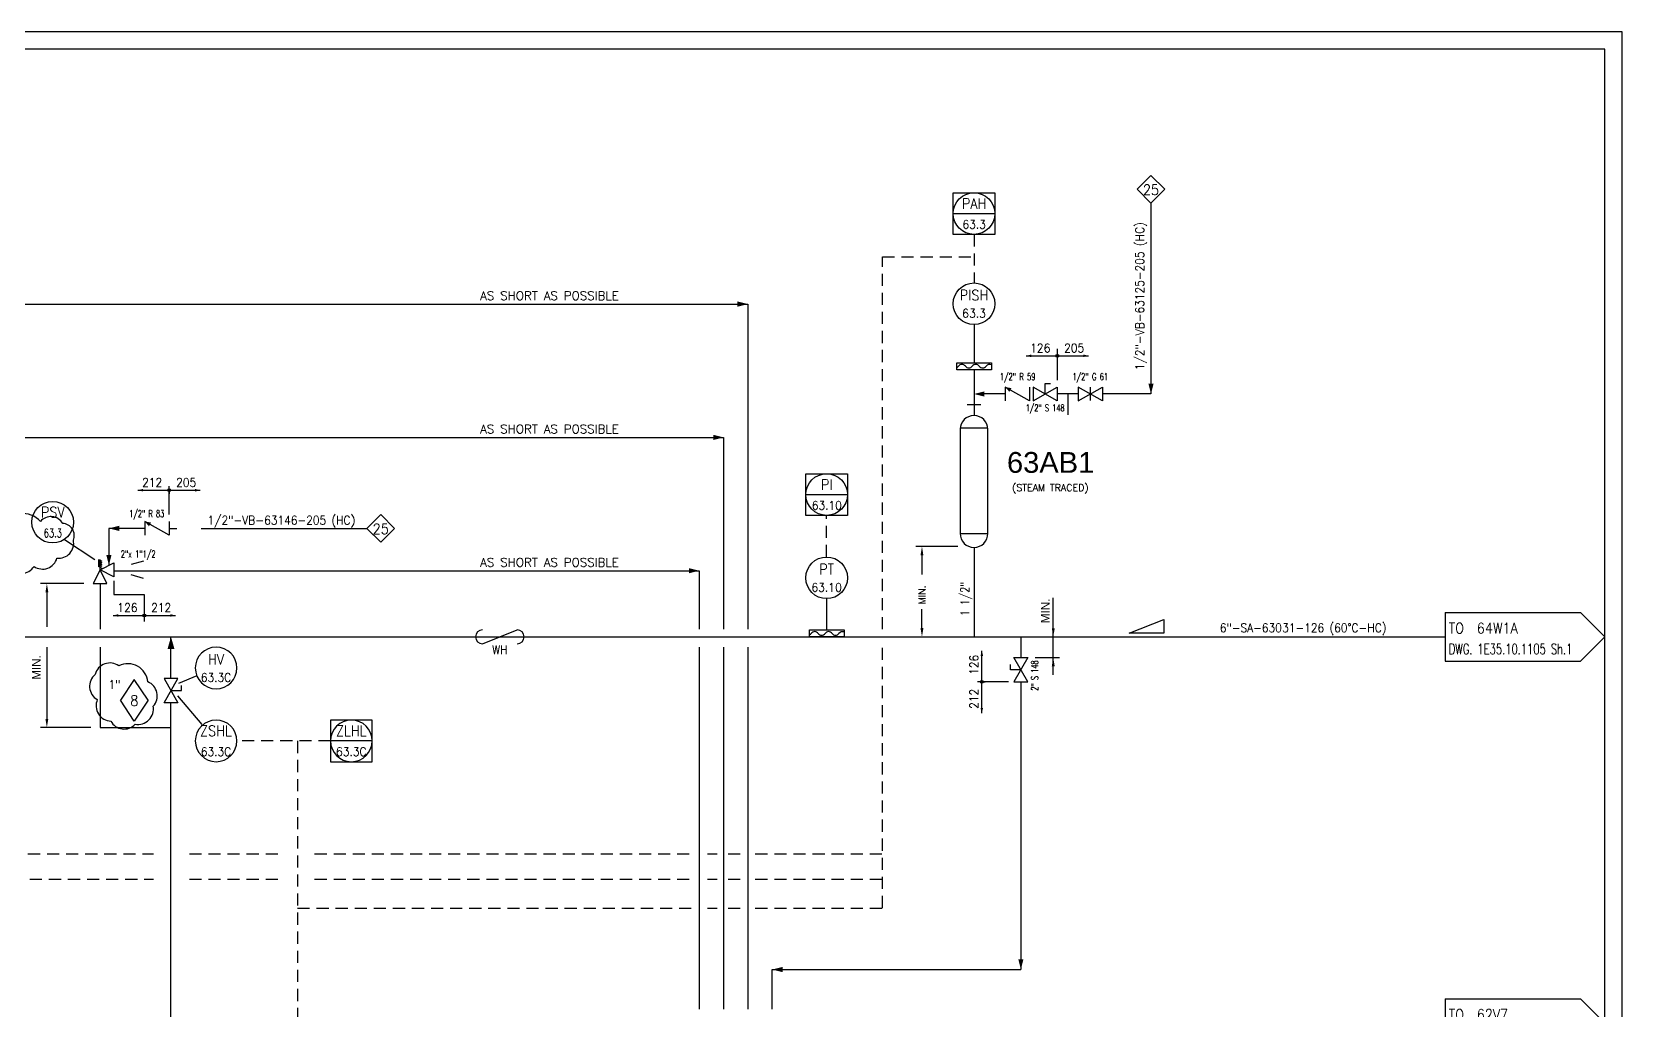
# Model space of a CAD drawing. Extents: x -19 to 128, y 0 to 68.
# Drawn here: x 82.63 to 128.47, y 39.48 to 67.68 of the extents above; entities that cross this region are included whole.
import ezdxf
from ezdxf.enums import TextEntityAlignment as Align

# ---------------------------------------------------------------- set-up
doc = ezdxf.new("R2010")
doc.units = 0
doc.header["$LTSCALE"] = 0.5
doc.header["$MEASUREMENT"] = 0
doc.linetypes.add('TRATT2', pattern=[1.1, 0.7, -0.4])
doc.layers.get('0').update_dxf_attribs({"linetype": 'CONTINUOUS'})
for name, color, linetype in [('GREEN', 92, 'CONTINUOUS'), ('NUVOLA', 6, 'CONTINUOUS'), ('RED', 1, 'CONTINUOUS'), ('S', 7, 'CONTINUOUS'), ('TRATT2', 5, 'TRATT2'), ('Y', 92, 'CONTINUOUS')]:
    doc.layers.add(name, color=color, linetype=linetype)
doc.styles.add('A6', font='arial.ttf', dxfattribs={"height": 0.6})
doc.styles.add('S2', font='SIMPLEX', dxfattribs={"height": 0.2})
doc.styles.add('S25', font='SIMPLEX', dxfattribs={"width": 0.9, "height": 0.25})
doc.styles.add('S25S', font='SIMPLEX', dxfattribs={"width": 0.7, "height": 0.25})
doc.styles.add('S2S', font='SIMPLEX', dxfattribs={"width": 0.65, "height": 0.2})
doc.styles.add('S3', font='SIMPLEX', dxfattribs={"width": 0.9, "height": 0.3})
doc.styles.add('S35S', font='SIMPLEX', dxfattribs={"width": 0.5, "height": 0.35})
doc.styles.add('S3S', font='SIMPLEX', dxfattribs={"width": 0.7, "height": 0.3})

# ---------------------------------------------------------------- blocks, each defined once
blk = doc.blocks.new('FRECC1', base_point=(14, 17))
blk.add_solid([(14, 17), (14.3, 17.075), (14.3, 16.925)])
blk = doc.blocks.new('R2', base_point=(69, 41))
at = {"layer": 'S'}
for p, q in [((69, 41.2), (69, 40.8)), ((69.7, 40.8), (69, 41.2)), ((69.7, 41.2), (69.7, 40.8))]:
    blk.add_line(p, q, dxfattribs=at)
blk.add_solid([(69, 41.2), (69.181, 41.167), (69.119, 41.059)], dxfattribs=at)
at = {"layer": 'S', "style": 'S2', "width": 0.7}
for p in [(69.357, 41.396), (69.357, 40.502)]:
    blk.add_attdef('R', text='', height=0.2, dxfattribs=at).set_placement(p, align=Align.CENTER)
blk = doc.blocks.new('G', base_point=(69, 41))
at = {"layer": 'S'}
for p, q in [((69, 41.2), (69, 40.8)), ((69, 40.8), (69.7, 41.2)), ((69.7, 40.8), (69, 41.2)), ((69.348, 41.194), (69.348, 40.807)), ((69.7, 41.2), (69.7, 40.8))]:
    blk.add_line(p, q, dxfattribs=at)
at = {"layer": 'S', "style": 'S2', "width": 0.7}
for p in [(69.349, 41.396), (69.349, 40.502)]:
    blk.add_attdef('G', text='', height=0.2, dxfattribs=at).set_placement(p, align=Align.CENTER)
blk = doc.blocks.new('NOMEN', base_point=(35, 22))
for p, q in [((35, 22.8), (34.6, 22.4)), ((35.4, 22.4), (35, 22.8)), ((34.6, 22.4), (35, 22)), ((35, 22), (35.4, 22.4))]:
    blk.add_line(p, q)
at = {"style": 'S3', "width": 0.9}
blk.add_attdef('1', text='', height=0.3, dxfattribs=at).set_placement((35, 22.236), align=Align.CENTER)
blk = doc.blocks.new('CAMBCLAS', base_point=(70.2, 40.9))
at = {"layer": 'S'}
for p, q in [((69.3, 41), (71.1, 41)), ((70.2, 41), (70.2, 40.9))]:
    blk.add_line(p, q, dxfattribs=at)
blk.add_circle((70.2, 41), 0.0397, dxfattribs=at)
at = {"layer": 'S', "yscale": 0.5, "zscale": 0.5}
for p, xscale in [((69.3, 41), 0.5), ((71.1, 41), -0.5)]:
    blk.add_blockref('FRECC1', p, dxfattribs=dict(at, xscale=xscale))
at = {"layer": 'S', "style": 'S25', "width": 0.9}
blk.add_attdef('1', text='', height=0.25, dxfattribs=at).set_placement((70, 41.1), align=Align.RIGHT)
blk.add_attdef('2', (70.4, 41.1), '', height=0.25, dxfattribs=at)
blk = doc.blocks.new('STRUM', base_point=(33, 38))
blk.add_circle((33, 38), 0.6)
at = {"width": 0.9}
for tag, height, style, p in [('2', 0.3, 'S3', (33, 38.1)), ('1', 0.25, 'S25', (33, 37.6))]:
    blk.add_attdef(tag, text='', height=height, dxfattribs=dict(at, style=style)).set_placement(p, align=Align.CENTER)
blk = doc.blocks.new('MEMBRANA', base_point=(69.5, 41))
at = {"layer": 'S'}
for p, q in [((69, 41), (69, 41.2)), ((69, 41.2), (70, 41.2)), ((70, 41), (69, 41)), ((70, 41.2), (70, 41))]:
    blk.add_line(p, q, dxfattribs=at)
for centre, start, end in [((68.95, 41.175), 293.5782, 323.1301), ((69.15, 41.025), 36.8699, 143.1301), ((69.35, 41.175), 216.8699, 323.1301), ((69.55, 41.025), 36.8699, 143.1301), ((69.75, 41.175), 216.8699, 323.1301), ((69.95, 41.025), 68.1986, 143.1301)]:
    blk.add_arc(centre, 0.125, start, end, dxfattribs=at)
blk = doc.blocks.new('STRUMC')
blk.add_line((-0.6, 0), (0.6, 0))
blk.add_lwpolyline([(-0.6, 0.6), (0.6, 0.6), (0.6, -0.6), (-0.6, -0.6), (-0.6, 0.6)])
blk.add_circle((0, 0), 0.6)
at = {"style": 'S2'}
for tag, p in [('3', (0.8, 0.4)), ('4', (0.8, 0.1))]:
    blk.add_attdef(tag, p, '', height=0.2, dxfattribs=at)
at = {"style": 'S3', "width": 0.9}
blk.add_attdef('2', text='', height=0.3, dxfattribs=at).set_placement((0.005, 0.139), align=Align.CENTER)
at = {"layer": 'S', "style": 'S25', "width": 0.9}
blk.add_attdef('1', text='', height=0.25, dxfattribs=at).set_placement((0.005, -0.436), align=Align.CENTER)
blk = doc.blocks.new('S', base_point=(68, 41))
at = {"layer": 'S'}
for p, q in [((68.35, 41.3), (68.5, 41.3)), ((68.35, 41), (68.35, 41.3)), ((68, 41.2), (68, 40.8)), ((68.7, 40.8), (68, 41.2)), ((68, 40.8), (68.7, 41.2)), ((68.7, 41.2), (68.7, 40.8))]:
    blk.add_line(p, q, dxfattribs=at)
at = {"layer": 'S', "style": 'S2', "width": 0.7}
for p in [(68.35, 41.4), (68.35, 40.5)]:
    blk.add_attdef('S', text='', height=0.2, dxfattribs=at).set_placement(p, align=Align.CENTER)
blk = doc.blocks.new('LOSAND')
for p, q in [((-4.6, 0.7), (-0.7, 0.7)), ((-4.6, 0.7), (-4.6, -0.7)), ((-0.7, 0.7), (0, 0)), ((0, 0), (-0.7, -0.7)), ((-4.6, -0.7), (-0.7, -0.7))]:
    blk.add_line(p, q)
at = {"layer": 'S'}
for tag, p, height, style, width in [('3', (-4.5, 0.1), 0.35, 'S35S', 0.5), ('1', (-4.5, 0.1), 0.3, 'S3', 0.9), ('4', (-4.5, -0.5), 0.35, 'S35S', 0.5), ('2', (-4.5, -0.5), 0.3, 'S3', 0.9)]:
    blk.add_attdef(tag, p, '', height=height, dxfattribs=dict(at, style=style, width=width))
blk = doc.blocks.new('LINEA', base_point=(51, 15))
at = {"layer": 'S', "style": 'S25', "width": 0.8}
blk.add_attdef('LINE', (51, 15.14), '', height=0.25, dxfattribs=at)
blk = doc.blocks.new('TRACCNEW')
at = {"layer": 'S'}
blk.add_line((0.2, -0.2), (1.2, 0.2), dxfattribs=at)
for centre, start, end in [((0.2, 0), 90, 270), ((1.2, 0), 270, 90)]:
    blk.add_arc(centre, 0.2, start, end, dxfattribs=at)
at = {"layer": 'S', "style": 'S25', "width": 0.9}
for tag, p in [('1', (0.7, 0.3)), ('2', (0.7, -0.5))]:
    blk.add_attdef(tag, text='', height=0.25, dxfattribs=at).set_placement(p, align=Align.CENTER)
blk = doc.blocks.new('PSV', base_point=(45.4, 44.6))
for p, q in [((45.4, 45), (45.2, 44.6)), ((45.35, 45.3), (45.45, 45.25)), ((45.35, 45.25), (45.45, 45.2)), ((45.45, 45.25), (45.35, 45.25)), ((45.35, 45.2), (45.45, 45.15)), ((45.45, 45.2), (45.35, 45.2)), ((45.35, 45.15), (45.45, 45.1)), ((45.45, 45.15), (45.35, 45.15)), ((45.35, 45.1), (45.45, 45.05)), ((45.45, 45.1), (45.35, 45.1)), ((45.4, 45), (45.4, 45.3)), ((45.4, 45), (45.8, 45.2)), ((45.6, 44.6), (45.4, 45)), ((45.8, 44.8), (45.4, 45)), ((45.8, 45.2), (45.8, 44.8)), ((45.2, 44.6), (45.6, 44.6))]:
    blk.add_line(p, q)
blk = doc.blocks.new('STRUM0', base_point=(31.9, 0.95))
blk.add_circle((31.9, 0.95), 0.6)
at = {"style": 'S3', "width": 0.9}
blk.add_attdef('2', text='', height=0.3, dxfattribs=at).set_placement((31.905, 1.089), align=Align.CENTER)
at = {"layer": 'S', "style": 'S25', "width": 0.9}
blk.add_attdef('1', text='', height=0.25, dxfattribs=at).set_placement((31.905, 0.514), align=Align.CENTER)
blk = doc.blocks.new('FRECC2', base_point=(19.5, 44))
at = {"layer": 'RED'}
blk.add_solid([(19.5, 44), (19.85, 44.1), (19.85, 43.9)], dxfattribs=at)
blk = doc.blocks.new('RID1')
for p, q in [((0.35, 0.25), (0, 0.15)), ((0.35, -0.25), (0, -0.15))]:
    blk.add_line(p, q)
at = {"style": 'S2', "width": 0.7}
for p in [(0.2, 0.4), (0.2, -0.6)]:
    blk.add_attdef('RID', text='', height=0.2, dxfattribs=at).set_placement(p, align=Align.CENTER)
blk = doc.blocks.new('REV')
at = {"layer": 'GREEN'}
for p, q in [((0, 0.6), (-0.4, 0)), ((0.4, 0), (0, 0.6)), ((0, -0.6), (-0.4, 0)), ((0.4, 0), (0, -0.6))]:
    blk.add_line(p, q, dxfattribs=at)
at = {"layer": 'Y', "color": 7, "style": 'S3', "width": 0.9}
blk.add_attdef('REV', text='', height=0.3, dxfattribs=at).set_placement((0, -0.162), align=Align.CENTER)

msp = doc.modelspace()

# ---------------------------------------------------------------- linework, layer by layer
for p, q in [((128.473, 67.679), (-19.257, 67.679)), ((128.473, 0), (128.473, 67.679)), ((114.891, 62.739), (114.891, 57.239)), ((62.97, 59.83), (103.273, 59.83)), ((103.273, 59.83), (103.273, 50.457)), ((109.791, 59.239), (109.791, 58.139)), ((109.791, 57.939), (109.791, 56.616)), ((109.591, 56.939), (109.991, 56.939)), ((110.691, 57.239), (109.991, 57.239)), ((112.791, 57.239), (112.191, 57.239)), ((112.491, 57.239), (112.491, 56.639)), ((114.891, 57.239), (113.491, 57.239)), ((73.986, 55.987), (102.573, 55.987)), ((102.573, 55.987), (102.573, 50.457)), ((85.891, 53.364), (84.856, 53.364)), ((84.856, 53.364), (84.856, 52.298)), ((86.591, 53.364), (86.816, 53.364)), ((87.516, 53.364), (92.291, 53.364)), ((83.573, 53.048), (84.449, 52.465)), ((109.328, 52.839), (108.111, 52.839)), ((109.791, 52.816), (109.791, 50.237)), ((108.291, 52.589), (108.291, 52.039)), ((85.001, 52.144), (101.873, 52.144)), ((85.001, 51.855), (85.001, 51.463)), ((101.873, 52.144), (101.873, 50.457)), ((84.129, 51.771), (82.888, 51.771)), ((83.068, 51.521), (83.068, 50.528)), ((84.601, 51.771), (84.601, 50.457)), ((85.001, 51.463), (85.877, 51.463)), ((112.075, 49.139), (112.075, 51.362)), ((105.543, 51.339), (105.543, 50.428)), ((108.291, 50.489), (108.291, 51.039)), ((111.141, 50.239), (111.141, 49.639)), ((111.403, 50.237), (112.255, 50.237)), ((83.068, 49.939), (83.068, 47.874)), ((84.601, 49.939), (84.601, 47.624)), ((101.873, 49.939), (101.873, 39.5)), ((102.573, 49.939), (102.573, 39.5)), ((103.273, 49.939), (103.273, 39.5)), ((111.549, 49.639), (112.255, 49.639)), ((87.392, 49.111), (86.864, 48.891)), ((111.141, 48.939), (111.141, 40.646)), ((87.548, 47.71), (86.846, 48.539)), ((84.339, 47.624), (82.888, 47.624)), ((84.601, 47.624), (86.646, 47.624)), ((103.973, 39.5), (103.973, 40.646)), ((103.973, 40.646), (111.141, 40.646))]:
    msp.add_line(p, q)
msp.add_lwpolyline([(115.266, 50.739), (115.266, 50.339), (114.266, 50.339)], close=True)
for points in [[(108.332, 52.589), (108.249, 52.589), (108.291, 52.839)], [(83.027, 51.521), (83.11, 51.521), (83.068, 51.771)], [(108.332, 50.489), (108.249, 50.489), (108.291, 50.239)], [(112.033, 50.487), (112.117, 50.487), (112.075, 50.237)], [(112.033, 49.389), (112.117, 49.389), (112.075, 49.639)], [(83.027, 47.874), (83.11, 47.874), (83.068, 47.624)]]:
    msp.add_solid(points)
at = {"layer": 'GREEN'}
for p, q in [((109.391, 56.266), (109.391, 53.216)), ((109.391, 56.266), (110.191, 56.266)), ((110.191, 53.216), (110.191, 56.216)), ((109.391, 53.216), (110.191, 53.216))]:
    msp.add_line(p, q, dxfattribs=at)
for centre, start, end in [((109.791, 56.216), 0, 180), ((109.791, 53.216), 180, 0)]:
    msp.add_arc(centre, 0.4, start, end, dxfattribs=at)
at = {"layer": 'NUVOLA'}
for points in [[(81.773, 53.432, 0.520567), (81.493, 52.756, 0.520567), (81.969, 52.236, 0.520567), (82.7, 52.268, 0.520567), (83.359, 52.508, 0.520567), (83.832, 53.025, 0.520567), (83.525, 53.506, 0.520567), (82.882, 53.562, 0.520567)], [(85.145, 49.404, 0.520567), (84.458, 49.154, 0.520567), (84.522, 48.427, 0.520567), (84.915, 47.809, 0.520567), (85.611, 47.718, 0.520567), (86.134, 48.241, 0.520567), (85.98, 48.94, 0.520567)]]:
    msp.add_lwpolyline(points, format="xyb", close=True, dxfattribs=at)
at = {"layer": 'RED'}
for p, q in [((127.973, 67.179), (-18.757, 67.179)), ((127.973, 0.5), (127.973, 67.179)), ((63.85, 50.237), (123.373, 50.237)), ((86.646, 49.039), (86.646, 50.237)), ((86.646, 24.077), (86.646, 48.339))]:
    msp.add_line(p, q, dxfattribs=at)
at = {"layer": 'S'}
for p, q in [((112.191, 58.539), (112.191, 57.639)), ((86.591, 54.064), (86.591, 54.581)), ((86.591, 53.764), (86.591, 54.364)), ((85.877, 51.463), (85.877, 50.679)), ((110.787, 48.939), (109.887, 48.939))]:
    msp.add_line(p, q, dxfattribs=at)
at = {"layer": 'TRATT2'}
for p, q in [((109.791, 61.839), (109.791, 60.439)), ((107.151, 61.191), (109.791, 61.191)), ((107.151, 50.457), (107.151, 61.191)), ((105.543, 52.539), (105.543, 53.739)), ((107.151, 42.421), (107.151, 49.939)), ((91.245, 47.239), (88.546, 47.239)), ((90.291, 47.239), (90.291, 23.977)), ((79.773, 43.987), (86.141, 43.987)), ((87.175, 43.987), (89.738, 43.987)), ((90.785, 43.987), (101.651, 43.987)), ((102.112, 43.987), (102.384, 43.987)), ((102.703, 43.987), (103.115, 43.987)), ((103.487, 43.987), (107.151, 43.987)), ((79.276, 43.25), (86.141, 43.25)), ((87.175, 43.25), (89.738, 43.25)), ((90.785, 43.25), (101.651, 43.25)), ((102.112, 43.25), (102.384, 43.25)), ((102.703, 43.25), (103.115, 43.25)), ((103.487, 43.25), (107.151, 43.25)), ((90.291, 42.421), (101.651, 42.421)), ((102.112, 42.421), (102.384, 42.421)), ((102.703, 42.421), (103.115, 42.421)), ((103.487, 42.421), (107.151, 42.421))]:
    msp.add_line(p, q, dxfattribs=at)

# ---------------------------------------------------------------- block references
for name, p, values in [('NOMEN', (114.891, 62.739), {'1': '25'}), ('STRUMC', (109.791, 62.439), {'2': 'PAH', '1': '63.3'}), ('STRUM', (109.791, 59.839), {'2': 'PISH', '1': '63.3'}), ('STRUMC', (105.543, 54.339), {'2': 'PI', '1': '63.10'}), ('NOMEN', (92.691, 52.964), {'1': '25'}), ('STRUM', (105.543, 51.939), {'2': 'PT', '1': '63.10'}), ('TRACCNEW', (95.423, 50.239), {'2': 'WH'}), ('REV', (85.588, 48.41), {'REV': '8'})]:
    msp.add_blockref(name, p).add_auto_attribs(values)
for p, rotation in [((103.273, 59.83), 180), ((114.891, 57.239), 90), ((102.573, 55.987), 180), ((84.856, 52.298), 90), ((101.873, 52.144), 179.9999999999999), ((111.141, 40.646), 90)]:
    msp.add_blockref('FRECC1', p, dxfattribs=dict(rotation=rotation))
for name, p in [('MEMBRANA', (109.791, 57.939)), ('FRECC1', (109.791, 57.239)), ('FRECC1', (84.856, 53.364)), ('PSV', (84.601, 51.771)), ('MEMBRANA', (105.549, 50.237)), ('FRECC1', (103.973, 40.646))]:
    msp.add_blockref(name, p)
ref = msp.add_blockref('S', (111.491, 57.239))
ref.add_attrib('S', '1/2" S 148', dxfattribs={"layer": 'S', "height": 0.2, "style": 'S2S', "width": 0.65}).set_placement((111.841, 56.739), align=Align.CENTER)
ref = msp.add_blockref('STRUM0', (83.235, 53.543))
ref.add_attrib('2', 'PSV', dxfattribs={"height": 0.3, "style": 'S3', "width": 0.9}).set_placement((83.24, 53.682), align=Align.CENTER)
ref.add_attrib('1', '63.3', dxfattribs={"layer": 'S', "height": 0.25, "style": 'S25S', "width": 0.7}).set_placement((83.24, 53.106), align=Align.CENTER)
ref = msp.add_blockref('R2', (85.891, 53.364))
ref.add_attrib('R', '1/2" R 83', dxfattribs={"layer": 'S', "height": 0.2, "style": 'S2', "width": 0.65}).set_placement((85.947, 53.687), align=Align.CENTER)
ref = msp.add_blockref('RID1', (85.501, 52.171))
ref.add_attrib('RID', '2"x 1"1/2', dxfattribs={"height": 0.2, "style": 'S2', "width": 0.6}).set_placement((85.701, 52.523), align=Align.CENTER)
at = {"rotation": 90}
msp.add_blockref('LINEA', (109.791, 50.839), dxfattribs=at).add_auto_attribs({'LINE': '1 1/2"'})
ref = msp.add_blockref('LOSAND', (127.973, 50.237))
ref.add_attrib('1', 'TO  64W1A', (123.473, 50.337), dxfattribs={"layer": 'S', "height": 0.3, "style": 'S3', "width": 0.9})
ref.add_attrib('2', 'DWG. 1E35.10.1105 Sh.1', (123.473, 49.737), dxfattribs={"layer": 'S', "height": 0.3, "style": 'S3', "width": 0.7})
at = {"xscale": -1}
for name, p, rotation in [('FRECC2', (86.646, 50.237), 90), ('S', (86.646, 48.339), 270)]:
    msp.add_blockref(name, p, dxfattribs=dict(at, rotation=rotation))
ref = msp.add_blockref('STRUM', (87.946, 49.341), dxfattribs=dict(xscale=-1))
ref.add_attrib('2', 'HV', dxfattribs={"height": 0.3, "style": 'S3', "width": 0.9}).set_placement((87.946, 49.441), align=Align.CENTER)
ref.add_attrib('1', '63.3C', dxfattribs={"height": 0.25, "style": 'S25', "width": 0.9}).set_placement((87.946, 48.941), align=Align.CENTER)
ref = msp.add_blockref('STRUM0', (87.946, 47.239), dxfattribs=dict(xscale=-1))
ref.add_attrib('2', 'ZSHL', dxfattribs={"height": 0.3, "style": 'S3', "width": 0.9}).set_placement((87.941, 47.378), align=Align.CENTER)
ref.add_attrib('1', '63.3C', dxfattribs={"layer": 'S', "height": 0.25, "style": 'S25', "width": 0.9}).set_placement((87.941, 46.802), align=Align.CENTER)
ref = msp.add_blockref('STRUMC', (91.845, 47.239), dxfattribs=dict(xscale=-1))
ref.add_attrib('2', 'ZLHL', dxfattribs={"height": 0.3, "style": 'S3', "width": 0.9}).set_placement((91.84, 47.378), align=Align.CENTER)
ref.add_attrib('1', '63.3C', dxfattribs={"layer": 'S', "height": 0.25, "style": 'S25', "width": 0.9}).set_placement((91.84, 46.802), align=Align.CENTER)
ref = msp.add_blockref('LOSAND', (127.973, 39.101))
ref.add_attrib('1', 'TO  62V7', (123.473, 39.201), dxfattribs={"layer": 'S', "height": 0.3, "style": 'S3', "width": 0.9})
ref.add_attrib('2', 'DWG. 1E35.10.1103 Sh.2', (123.473, 38.601), dxfattribs={"layer": 'S', "height": 0.3, "style": 'S3S', "width": 0.7})
at = {"layer": 'S'}
for p, values in [((112.191, 58.239), {'1': '126', '2': '205'}), ((86.591, 54.364), {'1': '212', '2': '205'}), ((85.877, 50.754), {'1': '126', '2': '212'})]:
    msp.add_blockref('CAMBCLAS', p, dxfattribs=at).add_auto_attribs(values)
ref = msp.add_blockref('R2', (110.691, 57.239), dxfattribs=at)
ref.add_attrib('R', '1/2" R 59', dxfattribs={"height": 0.2, "style": 'S2', "width": 0.7}).set_placement((111.048, 57.634), align=Align.CENTER)
ref = msp.add_blockref('G', (112.791, 57.239), dxfattribs=at)
ref.add_attrib('G', '1/2" G 61', dxfattribs={"height": 0.2, "style": 'S2', "width": 0.7}).set_placement((113.14, 57.634), align=Align.CENTER)
ref = msp.add_blockref('LINEA', (116.874, 50.233), dxfattribs=at)
ref.add_attrib('LINE', '6"-SA-63031-126 (60%%dC-HC)', (116.874, 50.373), dxfattribs={"height": 0.25, "style": 'S25', "width": 0.9})
at = {"layer": 'S', "rotation": 90}
msp.add_blockref('CAMBCLAS', (110.115, 48.939), dxfattribs=at).add_auto_attribs({'1': '212', '2': '126'})
at = {"layer": 'S'}
ref = msp.add_blockref('S', (111.141, 48.939), dxfattribs=dict(at, rotation=90))
ref.add_attrib('S', '2" S 148', dxfattribs={"height": 0.2, "rotation": 90, "style": 'S2', "width": 0.65}).set_placement((111.641, 49.121), align=Align.CENTER)

# ---------------------------------------------------------------- texts
at = {"style": 'S2'}
for s, height, p in [('AS SHORT AS POSSIBLE', 0.25, (97.554, 59.947)), ('AS SHORT AS POSSIBLE', 0.25, (97.554, 56.103)), ('(STEAM TRACED)', 0.2, (111.991, 54.439)), ('AS SHORT AS POSSIBLE', 0.25, (97.554, 52.26))]:
    msp.add_text(s, height=height, dxfattribs=at).set_placement(p, align=Align.CENTER)
msp.add_text('MIN.', height=0.2, rotation=90, dxfattribs=at).set_placement((108.391, 51.172))
at = {"char_height": 0.25, "attachment_point": 5, "rotation": 90}
for insert in [(111.844, 50.986), (82.766, 49.356)]:
    msp.add_mtext('\\A1;MIN.', dxfattribs=dict(at, insert=insert))
at = {"layer": 'S', "style": 'S25', "width": 0.9}
msp.add_text('1/2"-VB-63125-205 (HC)', height=0.25, rotation=90, dxfattribs=at).set_placement((114.691, 57.926))
for s, p in [('1/2"-VB-63146-205 (HC)', (87.697, 53.474)), ('1"', (84.845, 48.74))]:
    msp.add_text(s, height=0.25, dxfattribs=at).set_placement(p)
at = {"layer": 'Y', "style": 'A6'}
msp.add_text('63AB1', height=0.6, dxfattribs=at).set_placement((110.741, 54.966))

doc.saveas('drawing.dxf')
